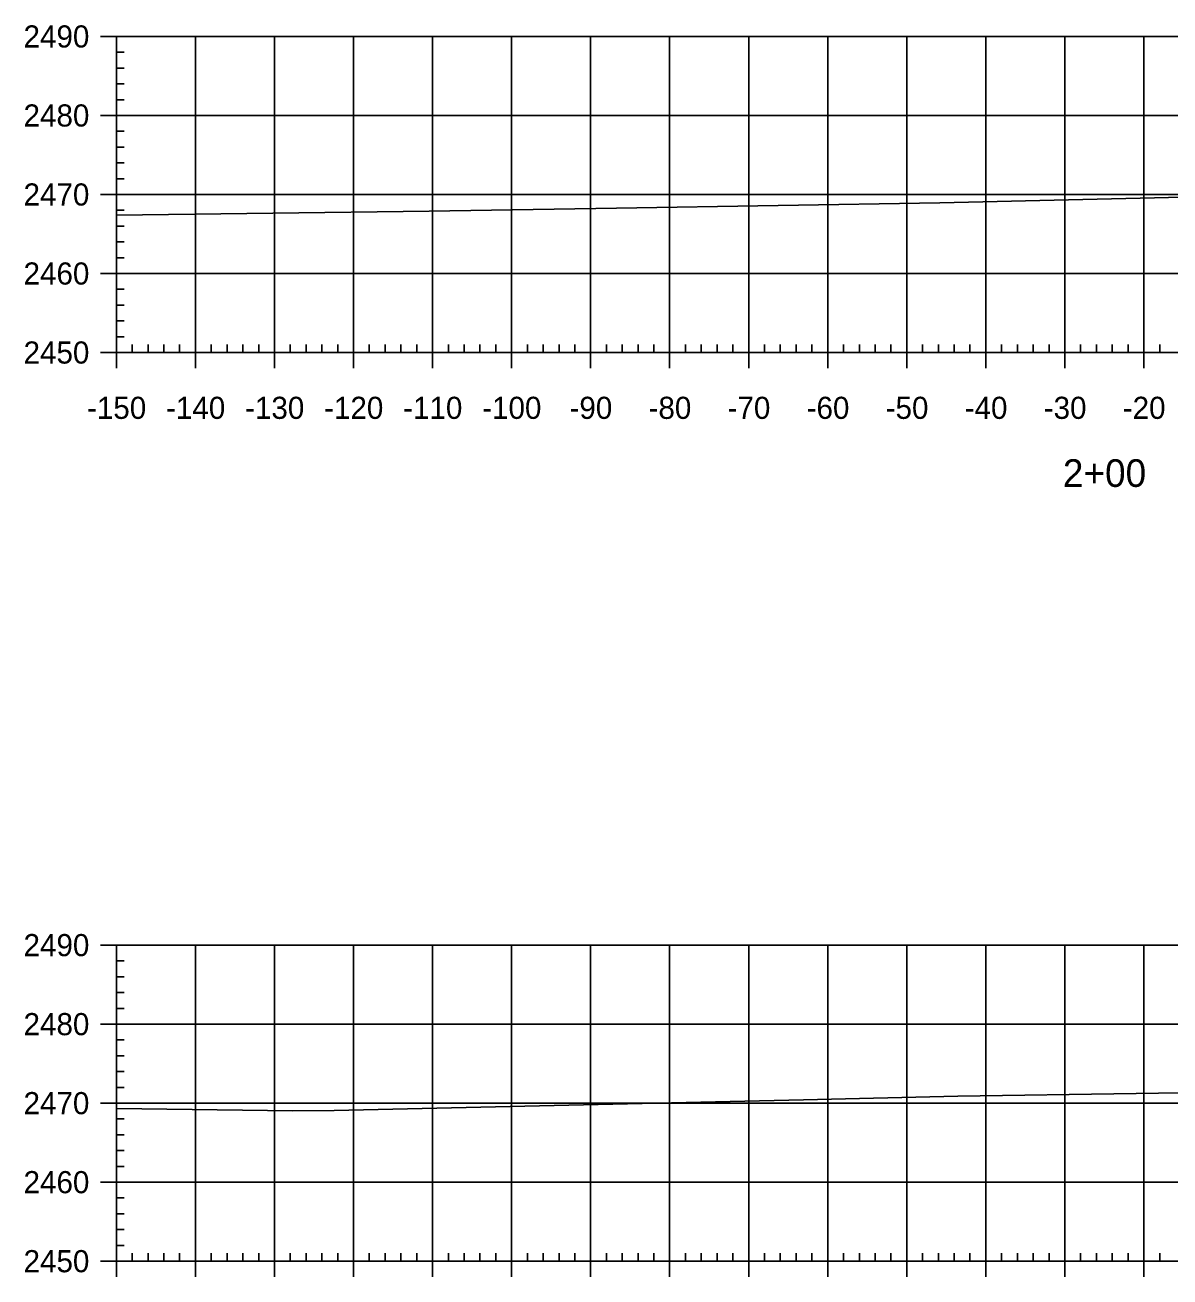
# Model space of a CAD drawing. Extents: x 6943757 to 6978036, y 2273166 to 2280902.
# Drawn here: x 6974188.1 to 6974333, y 2277746.1 to 2277904.5 of the extents above; entities that cross this region are included whole.
import ezdxf

# ---------------------------------------------------------------- set-up
doc = ezdxf.new("R2010")
doc.units = 0
for name, color, linetype in [('C-GRID-FRAM', 7, 'Continuous'), ('C-GRID-MAJR', 7, 'Continuous'), ('C-GRID-TEXT', 7, 'Continuous'), ('C-TOPO-MAJR', 7, 'Continuous')]:
    doc.layers.add(name, color=color, linetype=linetype)

msp = doc.modelspace()

# ---------------------------------------------------------------- linework, layer by layer
at = {"layer": 'C-GRID-FRAM'}
for p, q in [((6974197.68, 2277903.05), (6974201.68, 2277903.05)), ((6974199.68, 2277863.05), (6974199.68, 2277903.05)), ((6974199.68, 2277901.05), (6974200.68, 2277901.05)), ((6974199.68, 2277899.05), (6974200.68, 2277899.05)), ((6974199.68, 2277897.05), (6974200.68, 2277897.05)), ((6974199.68, 2277895.05), (6974200.68, 2277895.05)), ((6974197.68, 2277893.05), (6974201.68, 2277893.05)), ((6974199.68, 2277891.05), (6974200.68, 2277891.05)), ((6974199.68, 2277889.05), (6974200.68, 2277889.05)), ((6974199.68, 2277887.05), (6974200.68, 2277887.05)), ((6974199.68, 2277885.05), (6974200.68, 2277885.05)), ((6974197.68, 2277883.05), (6974201.68, 2277883.05)), ((6974199.68, 2277881.05), (6974200.68, 2277881.05)), ((6974199.68, 2277879.05), (6974200.68, 2277879.05)), ((6974199.68, 2277877.05), (6974200.68, 2277877.05)), ((6974199.68, 2277875.05), (6974200.68, 2277875.05)), ((6974197.68, 2277873.05), (6974201.68, 2277873.05)), ((6974199.68, 2277871.05), (6974200.68, 2277871.05)), ((6974199.68, 2277869.05), (6974200.68, 2277869.05)), ((6974199.68, 2277867.05), (6974200.68, 2277867.05)), ((6974199.68, 2277865.05), (6974200.68, 2277865.05)), ((6974199.68, 2277861.05), (6974199.68, 2277865.05)), ((6974209.68, 2277861.05), (6974209.68, 2277865.05)), ((6974219.68, 2277861.05), (6974219.68, 2277865.05)), ((6974229.68, 2277861.05), (6974229.68, 2277865.05)), ((6974239.68, 2277861.05), (6974239.68, 2277865.05)), ((6974249.68, 2277861.05), (6974249.68, 2277865.05)), ((6974259.68, 2277861.05), (6974259.68, 2277865.05)), ((6974269.68, 2277861.05), (6974269.68, 2277865.05)), ((6974279.68, 2277861.05), (6974279.68, 2277865.05)), ((6974289.68, 2277861.05), (6974289.68, 2277865.05)), ((6974299.68, 2277861.05), (6974299.68, 2277865.05)), ((6974309.68, 2277861.05), (6974309.68, 2277865.05)), ((6974319.68, 2277861.05), (6974319.68, 2277865.05)), ((6974329.68, 2277861.05), (6974329.68, 2277865.05)), ((6974197.68, 2277863.05), (6974201.68, 2277863.05)), ((6974199.68, 2277863.05), (6974449.68, 2277863.05)), ((6974201.68, 2277863.05), (6974201.68, 2277864.05)), ((6974203.68, 2277863.05), (6974203.68, 2277864.05)), ((6974205.68, 2277863.05), (6974205.68, 2277864.05)), ((6974207.68, 2277863.05), (6974207.68, 2277864.05)), ((6974211.68, 2277863.05), (6974211.68, 2277864.05)), ((6974213.68, 2277863.05), (6974213.68, 2277864.05)), ((6974215.68, 2277863.05), (6974215.68, 2277864.05)), ((6974217.68, 2277863.05), (6974217.68, 2277864.05)), ((6974221.68, 2277863.05), (6974221.68, 2277864.05)), ((6974223.68, 2277863.05), (6974223.68, 2277864.05)), ((6974225.68, 2277863.05), (6974225.68, 2277864.05)), ((6974227.68, 2277863.05), (6974227.68, 2277864.05)), ((6974231.68, 2277863.05), (6974231.68, 2277864.05)), ((6974233.68, 2277863.05), (6974233.68, 2277864.05)), ((6974235.68, 2277863.05), (6974235.68, 2277864.05)), ((6974237.68, 2277863.05), (6974237.68, 2277864.05)), ((6974241.68, 2277863.05), (6974241.68, 2277864.05)), ((6974243.68, 2277863.05), (6974243.68, 2277864.05)), ((6974245.68, 2277863.05), (6974245.68, 2277864.05)), ((6974247.68, 2277863.05), (6974247.68, 2277864.05)), ((6974251.68, 2277863.05), (6974251.68, 2277864.05)), ((6974253.68, 2277863.05), (6974253.68, 2277864.05)), ((6974255.68, 2277863.05), (6974255.68, 2277864.05)), ((6974257.68, 2277863.05), (6974257.68, 2277864.05)), ((6974261.68, 2277863.05), (6974261.68, 2277864.05)), ((6974263.68, 2277863.05), (6974263.68, 2277864.05)), ((6974265.68, 2277863.05), (6974265.68, 2277864.05)), ((6974267.68, 2277863.05), (6974267.68, 2277864.05)), ((6974271.68, 2277863.05), (6974271.68, 2277864.05)), ((6974273.68, 2277863.05), (6974273.68, 2277864.05)), ((6974275.68, 2277863.05), (6974275.68, 2277864.05)), ((6974277.68, 2277863.05), (6974277.68, 2277864.05)), ((6974281.68, 2277863.05), (6974281.68, 2277864.05)), ((6974283.68, 2277863.05), (6974283.68, 2277864.05)), ((6974285.68, 2277863.05), (6974285.68, 2277864.05)), ((6974287.68, 2277863.05), (6974287.68, 2277864.05)), ((6974291.68, 2277863.05), (6974291.68, 2277864.05)), ((6974293.68, 2277863.05), (6974293.68, 2277864.05)), ((6974295.68, 2277863.05), (6974295.68, 2277864.05)), ((6974297.68, 2277863.05), (6974297.68, 2277864.05)), ((6974301.68, 2277863.05), (6974301.68, 2277864.05)), ((6974303.68, 2277863.05), (6974303.68, 2277864.05)), ((6974305.68, 2277863.05), (6974305.68, 2277864.05)), ((6974307.68, 2277863.05), (6974307.68, 2277864.05)), ((6974311.68, 2277863.05), (6974311.68, 2277864.05)), ((6974313.68, 2277863.05), (6974313.68, 2277864.05)), ((6974315.68, 2277863.05), (6974315.68, 2277864.05)), ((6974317.68, 2277863.05), (6974317.68, 2277864.05)), ((6974321.68, 2277863.05), (6974321.68, 2277864.05)), ((6974323.68, 2277863.05), (6974323.68, 2277864.05)), ((6974325.68, 2277863.05), (6974325.68, 2277864.05)), ((6974327.68, 2277863.05), (6974327.68, 2277864.05)), ((6974331.68, 2277863.05), (6974331.68, 2277864.05)), ((6974197.68, 2277788.05), (6974201.68, 2277788.05)), ((6974199.68, 2277748.05), (6974199.68, 2277788.05)), ((6974199.68, 2277786.05), (6974200.68, 2277786.05)), ((6974199.68, 2277784.05), (6974200.68, 2277784.05)), ((6974199.68, 2277782.05), (6974200.68, 2277782.05)), ((6974199.68, 2277780.05), (6974200.68, 2277780.05)), ((6974197.68, 2277778.05), (6974201.68, 2277778.05)), ((6974199.68, 2277776.05), (6974200.68, 2277776.05)), ((6974199.68, 2277774.05), (6974200.68, 2277774.05)), ((6974199.68, 2277772.05), (6974200.68, 2277772.05)), ((6974199.68, 2277770.05), (6974200.68, 2277770.05)), ((6974197.68, 2277768.05), (6974201.68, 2277768.05)), ((6974199.68, 2277766.05), (6974200.68, 2277766.05)), ((6974199.68, 2277764.05), (6974200.68, 2277764.05)), ((6974199.68, 2277762.05), (6974200.68, 2277762.05)), ((6974199.68, 2277760.05), (6974200.68, 2277760.05)), ((6974197.68, 2277758.05), (6974201.68, 2277758.05)), ((6974199.68, 2277756.05), (6974200.68, 2277756.05)), ((6974199.68, 2277754.05), (6974200.68, 2277754.05)), ((6974199.68, 2277752.05), (6974200.68, 2277752.05)), ((6974199.68, 2277750.05), (6974200.68, 2277750.05)), ((6974199.68, 2277746.05), (6974199.68, 2277750.05)), ((6974201.68, 2277748.05), (6974201.68, 2277749.05)), ((6974203.68, 2277748.05), (6974203.68, 2277749.05)), ((6974205.68, 2277748.05), (6974205.68, 2277749.05)), ((6974207.68, 2277748.05), (6974207.68, 2277749.05)), ((6974209.68, 2277746.05), (6974209.68, 2277750.05)), ((6974211.68, 2277748.05), (6974211.68, 2277749.05)), ((6974213.68, 2277748.05), (6974213.68, 2277749.05)), ((6974215.68, 2277748.05), (6974215.68, 2277749.05)), ((6974217.68, 2277748.05), (6974217.68, 2277749.05)), ((6974219.68, 2277746.05), (6974219.68, 2277750.05)), ((6974221.68, 2277748.05), (6974221.68, 2277749.05)), ((6974223.68, 2277748.05), (6974223.68, 2277749.05)), ((6974225.68, 2277748.05), (6974225.68, 2277749.05)), ((6974227.68, 2277748.05), (6974227.68, 2277749.05)), ((6974229.68, 2277746.05), (6974229.68, 2277750.05)), ((6974231.68, 2277748.05), (6974231.68, 2277749.05)), ((6974233.68, 2277748.05), (6974233.68, 2277749.05)), ((6974235.68, 2277748.05), (6974235.68, 2277749.05)), ((6974237.68, 2277748.05), (6974237.68, 2277749.05)), ((6974239.68, 2277746.05), (6974239.68, 2277750.05)), ((6974241.68, 2277748.05), (6974241.68, 2277749.05)), ((6974243.68, 2277748.05), (6974243.68, 2277749.05)), ((6974245.68, 2277748.05), (6974245.68, 2277749.05)), ((6974247.68, 2277748.05), (6974247.68, 2277749.05)), ((6974249.68, 2277746.05), (6974249.68, 2277750.05)), ((6974251.68, 2277748.05), (6974251.68, 2277749.05)), ((6974253.68, 2277748.05), (6974253.68, 2277749.05)), ((6974255.68, 2277748.05), (6974255.68, 2277749.05)), ((6974257.68, 2277748.05), (6974257.68, 2277749.05)), ((6974259.68, 2277746.05), (6974259.68, 2277750.05)), ((6974261.68, 2277748.05), (6974261.68, 2277749.05)), ((6974263.68, 2277748.05), (6974263.68, 2277749.05)), ((6974265.68, 2277748.05), (6974265.68, 2277749.05)), ((6974267.68, 2277748.05), (6974267.68, 2277749.05)), ((6974269.68, 2277746.05), (6974269.68, 2277750.05)), ((6974271.68, 2277748.05), (6974271.68, 2277749.05)), ((6974273.68, 2277748.05), (6974273.68, 2277749.05)), ((6974275.68, 2277748.05), (6974275.68, 2277749.05)), ((6974277.68, 2277748.05), (6974277.68, 2277749.05)), ((6974279.68, 2277746.05), (6974279.68, 2277750.05)), ((6974281.68, 2277748.05), (6974281.68, 2277749.05)), ((6974283.68, 2277748.05), (6974283.68, 2277749.05)), ((6974285.68, 2277748.05), (6974285.68, 2277749.05)), ((6974287.68, 2277748.05), (6974287.68, 2277749.05)), ((6974289.68, 2277746.05), (6974289.68, 2277750.05)), ((6974291.68, 2277748.05), (6974291.68, 2277749.05)), ((6974293.68, 2277748.05), (6974293.68, 2277749.05)), ((6974295.68, 2277748.05), (6974295.68, 2277749.05)), ((6974297.68, 2277748.05), (6974297.68, 2277749.05)), ((6974299.68, 2277746.05), (6974299.68, 2277750.05)), ((6974301.68, 2277748.05), (6974301.68, 2277749.05)), ((6974303.68, 2277748.05), (6974303.68, 2277749.05)), ((6974305.68, 2277748.05), (6974305.68, 2277749.05)), ((6974307.68, 2277748.05), (6974307.68, 2277749.05)), ((6974309.68, 2277746.05), (6974309.68, 2277750.05)), ((6974311.68, 2277748.05), (6974311.68, 2277749.05)), ((6974313.68, 2277748.05), (6974313.68, 2277749.05)), ((6974315.68, 2277748.05), (6974315.68, 2277749.05)), ((6974317.68, 2277748.05), (6974317.68, 2277749.05)), ((6974319.68, 2277746.05), (6974319.68, 2277750.05)), ((6974321.68, 2277748.05), (6974321.68, 2277749.05)), ((6974323.68, 2277748.05), (6974323.68, 2277749.05)), ((6974325.68, 2277748.05), (6974325.68, 2277749.05)), ((6974327.68, 2277748.05), (6974327.68, 2277749.05)), ((6974329.68, 2277746.05), (6974329.68, 2277750.05)), ((6974331.68, 2277748.05), (6974331.68, 2277749.05)), ((6974197.68, 2277748.05), (6974201.68, 2277748.05)), ((6974199.68, 2277748.05), (6974449.68, 2277748.05))]:
    msp.add_line(p, q, dxfattribs=at)
at = {"layer": 'C-GRID-MAJR'}
for p, q in [((6974199.68, 2277903.05), (6974449.68, 2277903.05)), ((6974199.68, 2277863.05), (6974199.68, 2277903.05)), ((6974209.68, 2277863.05), (6974209.68, 2277903.05)), ((6974219.68, 2277863.05), (6974219.68, 2277903.05)), ((6974229.68, 2277863.05), (6974229.68, 2277903.05)), ((6974239.68, 2277863.05), (6974239.68, 2277903.05)), ((6974249.68, 2277863.05), (6974249.68, 2277903.05)), ((6974259.68, 2277863.05), (6974259.68, 2277903.05)), ((6974269.68, 2277863.05), (6974269.68, 2277903.05)), ((6974279.68, 2277863.05), (6974279.68, 2277903.05)), ((6974289.68, 2277863.05), (6974289.68, 2277903.05)), ((6974299.68, 2277863.05), (6974299.68, 2277903.05)), ((6974309.68, 2277863.05), (6974309.68, 2277903.05)), ((6974319.68, 2277863.05), (6974319.68, 2277903.05)), ((6974329.68, 2277863.05), (6974329.68, 2277903.05)), ((6974199.68, 2277893.05), (6974449.68, 2277893.05)), ((6974199.68, 2277883.05), (6974449.68, 2277883.05)), ((6974199.68, 2277873.05), (6974449.68, 2277873.05)), ((6974199.68, 2277863.05), (6974449.68, 2277863.05)), ((6974199.68, 2277788.05), (6974449.68, 2277788.05)), ((6974199.68, 2277748.05), (6974199.68, 2277788.05)), ((6974209.68, 2277748.05), (6974209.68, 2277788.05)), ((6974219.68, 2277748.05), (6974219.68, 2277788.05)), ((6974229.68, 2277748.05), (6974229.68, 2277788.05)), ((6974239.68, 2277748.05), (6974239.68, 2277788.05)), ((6974249.68, 2277748.05), (6974249.68, 2277788.05)), ((6974259.68, 2277748.05), (6974259.68, 2277788.05)), ((6974269.68, 2277748.05), (6974269.68, 2277788.05)), ((6974279.68, 2277748.05), (6974279.68, 2277788.05)), ((6974289.68, 2277748.05), (6974289.68, 2277788.05)), ((6974299.68, 2277748.05), (6974299.68, 2277788.05)), ((6974309.68, 2277748.05), (6974309.68, 2277788.05)), ((6974319.68, 2277748.05), (6974319.68, 2277788.05)), ((6974329.68, 2277748.05), (6974329.68, 2277788.05)), ((6974199.68, 2277778.05), (6974449.68, 2277778.05)), ((6974199.68, 2277768.05), (6974449.68, 2277768.05)), ((6974199.68, 2277758.05), (6974449.68, 2277758.05)), ((6974199.68, 2277748.05), (6974449.68, 2277748.05))]:
    msp.add_line(p, q, dxfattribs=at)
at = {"layer": 'C-TOPO-MAJR'}
for points in [[(6974199.68, 2277880.43), (6974239.26, 2277880.92), (6974262.95, 2277881.32), (6974303.88, 2277882.01), (6974341.88, 2277882.87), (6974368.5, 2277883.52), (6974420.8, 2277884.68), (6974433.13, 2277884.92), (6974449.68, 2277885.32)], [(6974199.68, 2277767.36), (6974222.01, 2277767.09), (6974227.23, 2277767.11), (6974286.63, 2277768.46), (6974306.16, 2277768.95), (6974351.25, 2277769.6), (6974385.09, 2277770.04), (6974415.87, 2277770.76), (6974449.68, 2277771.58)]]:
    msp.add_lwpolyline(points, dxfattribs=at)

# ---------------------------------------------------------------- texts
at = {"layer": 'C-GRID-FRAM'}
for p in [(6974199.68, 2277863.05), (6974199.68, 2277748.05)]:
    msp.add_text('-', height=0.002, dxfattribs=at).set_placement(p)
at = {"layer": 'C-GRID-TEXT'}
for s, height, p in [('2490', 2.8, (6974187.93, 2277901.65)), ('2480', 2.8, (6974187.93, 2277891.65)), ('2470', 2.8, (6974187.93, 2277881.65)), ('2460', 2.8, (6974187.93, 2277871.65)), ('2450', 2.8, (6974187.93, 2277861.65)), ('-150', 2.8, (6974195.96, 2277854.65)), ('-140', 2.8, (6974205.96, 2277854.65)), ('-130', 2.8, (6974215.96, 2277854.65)), ('-120', 2.8, (6974225.96, 2277854.65)), ('-110', 2.8, (6974235.96, 2277854.65)), ('-100', 2.8, (6974245.96, 2277854.65)), ('-90', 2.8, (6974257.01, 2277854.65)), ('-80', 2.8, (6974267.01, 2277854.65)), ('-70', 2.8, (6974277.01, 2277854.65)), ('-60', 2.8, (6974287.01, 2277854.65)), ('-50', 2.8, (6974297.01, 2277854.65)), ('-40', 2.8, (6974307.01, 2277854.65)), ('-30', 2.8, (6974317.01, 2277854.65)), ('-20', 2.8, (6974327.01, 2277854.65)), ('2+00', 3.5, (6974319.43, 2277846.04)), ('2490', 2.8, (6974187.93, 2277786.65)), ('2480', 2.8, (6974187.93, 2277776.65)), ('2470', 2.8, (6974187.93, 2277766.65)), ('2460', 2.8, (6974187.93, 2277756.65)), ('2450', 2.8, (6974187.93, 2277746.65))]:
    msp.add_text(s, height=height, dxfattribs=at).set_placement(p)

doc.saveas('drawing.dxf')
